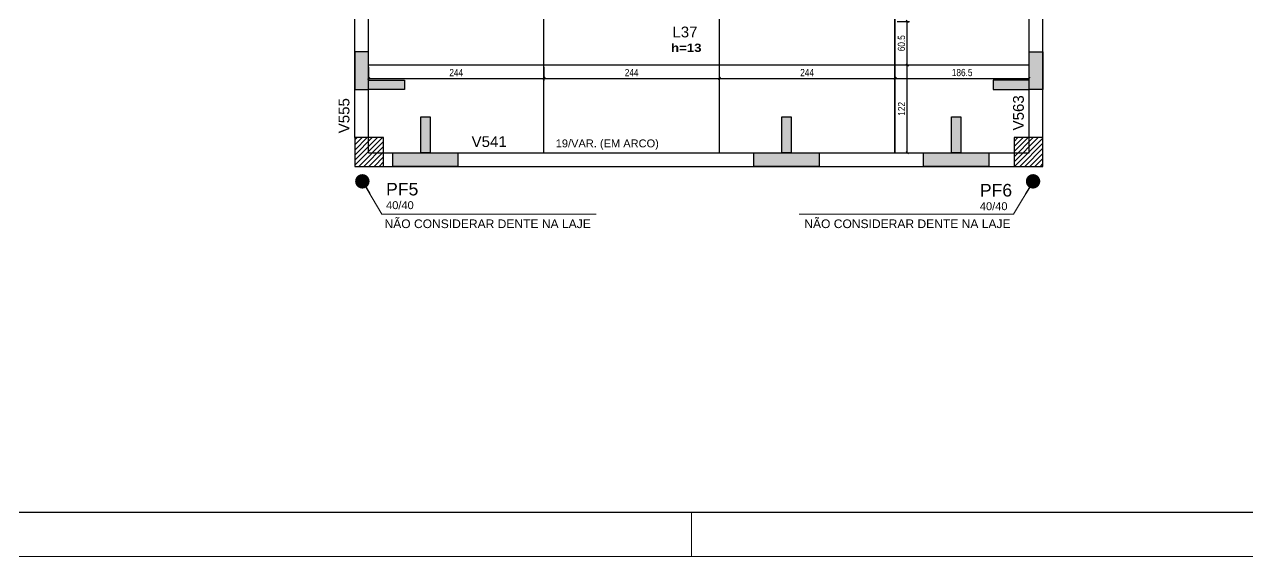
# Model space of a CAD drawing. Extents: x 3022 to 8661, y -614 to 3008.
# Drawn here: x 5478 to 7179, y -614 to 126 of the extents above; entities that cross this region are included whole.
import ezdxf

# ---------------------------------------------------------------- set-up
doc = ezdxf.new("R2010")
doc.units = 0
doc.header["$PDMODE"] = 34
doc.layers.add('00 - FELIPE', color=6, linetype='Continuous', plot=False)
for name, color, linetype in [('COTA', 241, 'Continuous'), ('MTH-DIM-PILAR', 3, 'Continuous'), ('MTH-DIM-VIGA', 3, 'Continuous'), ('MTH-FACE-VIGA', 7, 'Continuous'), ('MTH-HACHURA-PILAR', 1, 'Continuous'), ('MTH-LINHA-SEÇÃO', 16, 'Continuous'), ('MTH-PILAR-MORRE', 5, 'Continuous'), ('MTH-SOMBRA21', 150, 'Continuous'), ('MTH-TIT1-PILAR', 5, 'Continuous'), ('MTH-TIT1-VIGA', 5, 'Continuous'), ('MTH-TXT-NEGRITO', 5, 'Continuous'), ('Painéis', 200, 'Continuous')]:
    doc.layers.add(name, color=color, linetype=linetype)
doc.layers.add('FOLHA', color=255, linetype='Continuous', lineweight=5)
doc.styles.add('ARIAL', font='arial.ttf')
doc.styles.add('COTA TECNICA', font='techl___.ttf', dxfattribs={"height": 10})
doc.styles.get("Standard").update_dxf_attribs({"font": 'arial.ttf'})
doc.styles.add('TQS_ARIAL', font='arial.ttf')
doc.styles.add('TQS_ARIAL_BLACK', font='ariblk.ttf')
doc.dimstyles.new('3x', dxfattribs={"dimtxt": 10, "dimasz": 5, "dimexe": 7, "dimexo": 5, "dimgap": 4, "dimtad": 1, "dimdec": 4, "dimlfac": 0.333333, "dimdsep": 46, "dimtxsty": 'Standard', "dimblk": 'DOT', "dimcen": 0.09, "dimclrd": 1, "dimclre": 1, "dimclrt": 2, "dimadec": 0, "dimazin": 2, "dimtfac": 1, "dimtdec": 4, "dimtmove": 0, "dimatfit": 3, "dimldrblk": 'DOT', "dimfxl": 1, "dimtolj": 1, "dimtzin": 0, "dimlwd": 9, "dimlwe": 9, "dimarcsym": 0})
doc.dimstyles.new('PAINEL', dxfattribs={"dimtxt": 10, "dimasz": 3, "dimexe": 3, "dimexo": 3, "dimgap": 3, "dimtad": 1, "dimdec": 1, "dimzin": 12, "dimdsep": 46, "dimtxsty": 'COTA TECNICA', "dimblk1": 'OBLIQUE', "dimblk2": 'OBLIQUE', "dimsah": 1, "dimcen": 0.9, "dimclrd": 4, "dimclre": 4, "dimclrt": 240, "dimadec": 1, "dimazin": 3, "dimtfac": 1, "dimtdec": 1, "dimtmove": 0, "dimatfit": 3, "dimfxl": 1, "dimtolj": 1, "dimtzin": 12, "dimarcsym": 0})

# ---------------------------------------------------------------- blocks, each defined once
blk = doc.blocks.new('_Oblique')
at = {"color": 0, "linetype": 'ByBlock', "lineweight": -2}
blk.add_line((-0.5, -0.5), (0.5, 0.5), dxfattribs=at)
blk = doc.blocks.new('*D237')
at = {"layer": 'COTA', "color": 4, "lineweight": -2, "transparency": 16777216}
for p, q in [((5956.4, 66.7), (5956.4, 48)), ((6200.4, 66.7), (6200.4, 48)), ((5956.4, 51), (6200.4, 51))]:
    blk.add_line(p, q, dxfattribs=at)
at = {"layer": 'Defpoints', "color": 0, "transparency": 16777216}
for p in [(5956.4, 69.7), (6200.4, 69.7), (6200.4, 51)]:
    blk.add_point(p, dxfattribs=at)
at = {"layer": 'COTA', "color": 4, "lineweight": -2, "transparency": 16777216, "xscale": 3, "yscale": 3, "zscale": 3, "rotation": 180}
blk.add_blockref('_Oblique', (5956.4, 51), dxfattribs=at)
at = {"layer": 'COTA', "color": 4, "lineweight": -2, "transparency": 16777216, "xscale": 3, "yscale": 3, "zscale": 3}
blk.add_blockref('_Oblique', (6200.4, 51), dxfattribs=at)
at = {"layer": 'COTA', "color": 240, "transparency": 16777216, "insert": (6078.4, 59.1), "char_height": 10, "attachment_point": 5, "style": 'COTA TECNICA'}
blk.add_mtext('\\A1;244', dxfattribs=at)
blk = doc.blocks.new('*D238')
at = {"layer": 'COTA', "color": 4, "lineweight": -2, "transparency": 16777216}
for p, q in [((6200.4, 66.7), (6200.4, 48)), ((6200.4, 51), (6444.4, 51))]:
    blk.add_line(p, q, dxfattribs=at)
at = {"layer": 'Defpoints', "color": 0, "transparency": 16777216}
for p in [(6200.4, 69.7), (6444.4, 51), (6444.4, 51)]:
    blk.add_point(p, dxfattribs=at)
at = {"layer": 'COTA', "color": 4, "lineweight": -2, "transparency": 16777216, "xscale": 3, "yscale": 3, "zscale": 3, "rotation": 180}
blk.add_blockref('_Oblique', (6200.4, 51), dxfattribs=at)
at = {"layer": 'COTA', "color": 4, "lineweight": -2, "transparency": 16777216, "xscale": 3, "yscale": 3, "zscale": 3}
blk.add_blockref('_Oblique', (6444.4, 51), dxfattribs=at)
at = {"layer": 'COTA', "color": 240, "transparency": 16777216, "insert": (6322.4, 59.1), "char_height": 10, "attachment_point": 5, "style": 'COTA TECNICA'}
blk.add_mtext('\\A1;244', dxfattribs=at)
blk = doc.blocks.new('*D239')
at = {"layer": 'COTA', "color": 4, "lineweight": -2, "transparency": 16777216}
blk.add_line((6444.4, 51), (6688.4, 51), dxfattribs=at)
at = {"layer": 'Defpoints', "color": 0, "transparency": 16777216}
for p in [(6444.4, 51), (6688.4, 51), (6688.4, 51)]:
    blk.add_point(p, dxfattribs=at)
at = {"layer": 'COTA', "color": 4, "lineweight": -2, "transparency": 16777216, "xscale": 3, "yscale": 3, "zscale": 3, "rotation": 180}
blk.add_blockref('_Oblique', (6444.4, 51), dxfattribs=at)
at = {"layer": 'COTA', "color": 4, "lineweight": -2, "transparency": 16777216, "xscale": 3, "yscale": 3, "zscale": 3}
blk.add_blockref('_Oblique', (6688.4, 51), dxfattribs=at)
at = {"layer": 'COTA', "color": 240, "transparency": 16777216, "insert": (6566.4, 59.1), "char_height": 10, "attachment_point": 5, "style": 'COTA TECNICA'}
blk.add_mtext('\\A1;244', dxfattribs=at)
blk = doc.blocks.new('*D240')
at = {"layer": 'COTA', "color": 4, "lineweight": -2, "transparency": 16777216}
blk.add_line((6688.9, 51), (6875.4, 51), dxfattribs=at)
at = {"layer": 'Defpoints', "color": 0, "transparency": 16777216}
for p in [(6688.9, 51), (6875.4, 51), (6875.4, 51)]:
    blk.add_point(p, dxfattribs=at)
at = {"layer": 'COTA', "color": 4, "lineweight": -2, "transparency": 16777216, "xscale": 3, "yscale": 3, "zscale": 3, "rotation": 180}
blk.add_blockref('_Oblique', (6688.9, 51), dxfattribs=at)
at = {"layer": 'COTA', "color": 4, "lineweight": -2, "transparency": 16777216, "xscale": 3, "yscale": 3, "zscale": 3}
blk.add_blockref('_Oblique', (6875.4, 51), dxfattribs=at)
at = {"layer": 'COTA', "color": 240, "transparency": 16777216, "insert": (6782.1, 59.1), "char_height": 10, "attachment_point": 5, "style": 'COTA TECNICA'}
blk.add_mtext('\\A1;186.5', dxfattribs=at)
blk = doc.blocks.new('*D242')
at = {"layer": 'COTA', "color": 4, "lineweight": -2, "transparency": 16777216}
for p, q in [((6691.9, 69.7), (6708.8, 69.7)), ((6705.8, -52.3), (6705.8, 69.7)), ((6691.9, -52.3), (6708.8, -52.3))]:
    blk.add_line(p, q, dxfattribs=at)
at = {"layer": 'Defpoints', "color": 0, "transparency": 16777216}
for p in [(6688.9, 69.7), (6705.8, 69.7), (6688.9, -52.3)]:
    blk.add_point(p, dxfattribs=at)
at = {"layer": 'COTA', "color": 4, "lineweight": -2, "transparency": 16777216, "xscale": 3, "yscale": 3, "zscale": 3}
for p, rotation in [((6705.8, 69.7), 90), ((6705.8, -52.3), 270)]:
    blk.add_blockref('_Oblique', p, dxfattribs=dict(at, rotation=rotation))
at = {"layer": 'COTA', "color": 240, "transparency": 16777216, "insert": (6697.8, 8.7), "char_height": 10, "attachment_point": 5, "rotation": 90, "style": 'COTA TECNICA'}
blk.add_mtext('\\A1;122', dxfattribs=at)
blk = doc.blocks.new('*D243')
at = {"layer": 'COTA', "color": 4, "lineweight": -2, "transparency": 16777216}
for p, q in [((6691.9, 130.2), (6708.8, 130.2)), ((6705.8, 69.7), (6705.8, 130.2)), ((6691.9, 69.7), (6708.8, 69.7))]:
    blk.add_line(p, q, dxfattribs=at)
at = {"layer": 'Defpoints', "color": 0, "transparency": 16777216}
for p in [(6688.9, 130.2), (6705.8, 130.2), (6688.9, 69.7)]:
    blk.add_point(p, dxfattribs=at)
at = {"layer": 'COTA', "color": 4, "lineweight": -2, "transparency": 16777216, "xscale": 3, "yscale": 3, "zscale": 3}
for p, rotation in [((6705.8, 130.2), 90), ((6705.8, 69.7), 270)]:
    blk.add_blockref('_Oblique', p, dxfattribs=dict(at, rotation=rotation))
at = {"layer": 'COTA', "color": 240, "transparency": 16777216, "insert": (6697.7, 99.9), "char_height": 10, "attachment_point": 5, "rotation": 90, "style": 'COTA TECNICA'}
blk.add_mtext('\\A1;60.5', dxfattribs=at)
blk = doc.blocks.new('_Dot')
at = {"color": 0, "linetype": 'ByBlock', "lineweight": -2}
blk.add_line((-0.5, 0), (-1, 0), dxfattribs=at)
at = {"color": 0, "linetype": 'ByBlock', "const_width": 0.5}
blk.add_lwpolyline([(-0.25, 0, 1), (0.25, 0, 1)], format="xyb", close=True, dxfattribs=at)

msp = doc.modelspace()

# ---------------------------------------------------------------- linework, layer by layer
at = {"color": 30}
msp.add_line((8600.49, -552.63), (3175.4, -552.63), dxfattribs=at)
at = {"layer": 'FOLHA'}
for p, q in [((6405.79, -552.63), (6405.79, -613.6)), ((8661.45, -613.6), (3022.99, -613.6))]:
    msp.add_line(p, q, dxfattribs=at)
at = {"layer": 'MTH-FACE-VIGA', "linetype": 'Continuous'}
for p, q in [((5937.37, -31.33), (5937.37, 389.17)), ((5956.37, -52.33), (5956.37, 389.17)), ((6875.37, -52.33), (6875.37, 389.17)), ((6894.37, -31.33), (6894.37, 389.17)), ((5956.37, -52.33), (6875.37, -52.33)), ((5977.37, -71.33), (6854.37, -71.33))]:
    msp.add_line(p, q, dxfattribs=at)
at = {"layer": 'MTH-HACHURA-PILAR', "linetype": 'Continuous'}
for p, q in [((5937.37, -69.74), (5975.78, -31.33)), ((5937.37, -62.67), (5968.71, -31.33)), ((5937.37, -55.6), (5961.64, -31.33)), ((5937.37, -48.53), (5954.57, -31.33)), ((5937.37, -41.45), (5947.5, -31.33)), ((5937.37, -34.38), (5940.43, -31.33)), ((6854.37, -64.91), (6887.95, -31.33)), ((6854.37, -57.84), (6880.88, -31.33)), ((6854.37, -50.76), (6873.81, -31.33)), ((6854.37, -43.69), (6866.74, -31.33)), ((6854.37, -36.62), (6859.67, -31.33)), ((6855.02, -71.33), (6894.37, -31.98)), ((5942.85, -71.33), (5977.37, -36.81)), ((5949.93, -71.33), (5977.37, -43.88)), ((5957, -71.33), (5977.37, -50.95)), ((6862.09, -71.33), (6894.37, -39.05)), ((6869.16, -71.33), (6894.37, -46.12)), ((5964.07, -71.33), (5977.37, -58.02)), ((5971.14, -71.33), (5977.37, -65.09)), ((6876.24, -71.33), (6894.37, -53.19)), ((6883.31, -71.33), (6894.37, -60.26)), ((6890.38, -71.33), (6894.37, -67.33))]:
    msp.add_line(p, q, dxfattribs=at)
at = {"layer": 'MTH-LINHA-SEÇÃO', "linetype": 'Continuous'}
for points in [[(5956.37, 35.74), (5956.37, 87.74), (5937.37, 87.74), (5937.37, 35.74), (5956.37, 35.74)], [(6875.37, 35.74), (6875.37, 87.74), (6894.37, 87.74), (6894.37, 35.74), (6875.37, 35.74)], [(5956.37, 48.74), (6006.37, 48.74), (6006.37, 35.74), (5956.37, 35.74), (5956.37, 48.74)], [(6875.37, 48.74), (6825.37, 48.74), (6825.37, 35.74), (6875.37, 35.74), (6875.37, 48.74)], [(6029.11, -52.33), (6029.11, -2.33), (6042.11, -2.33), (6042.11, -52.33), (6029.11, -52.33)], [(6531.3, -52.33), (6531.3, -2.33), (6544.3, -2.33), (6544.3, -52.33), (6531.3, -52.33)], [(6767.29, -52.33), (6767.29, -2.33), (6780.29, -2.33), (6780.29, -52.33), (6767.29, -52.33)], [(6080.83, -71.33), (5990.11, -71.33), (5990.11, -52.33), (6080.83, -52.33), (6080.83, -71.33)], [(6583.01, -71.33), (6492.3, -71.33), (6492.3, -52.33), (6583.01, -52.33), (6583.01, -71.33)], [(6819.01, -71.33), (6728.29, -71.33), (6728.29, -52.33), (6819.01, -52.33), (6819.01, -71.33)]]:
    msp.add_lwpolyline(points, dxfattribs=at)
at = {"layer": 'MTH-PILAR-MORRE', "linetype": 'Continuous'}
for points in [[(5977.37, -31.33), (5937.37, -31.33), (5937.37, -71.33), (5977.37, -71.33), (5977.37, -31.33)], [(6894.37, -31.33), (6854.37, -31.33), (6854.37, -71.33), (6894.37, -71.33), (6894.37, -31.33)]]:
    msp.add_lwpolyline(points, dxfattribs=at)
at = {"layer": 'MTH-SOMBRA21', "linetype": 'Continuous'}
for points in [[(5956.37, 35.74), (5956.37, 87.74), (5937.37, 87.74)], [(5956.37, 35.74), (5937.37, 87.74), (5937.37, 35.74)], [(6875.37, 35.74), (6875.37, 87.74), (6894.37, 87.74)], [(6875.37, 35.74), (6894.37, 87.74), (6894.37, 35.74)], [(5956.37, 35.74), (5937.37, 35.74), (5956.37, 35.74)], [(5956.37, 48.74), (6006.37, 48.74), (6006.37, 35.74)], [(5956.37, 48.74), (6006.37, 35.74), (5956.37, 35.74)], [(5956.37, 48.74), (5956.37, 35.74), (5956.37, 48.74)], [(6875.37, 48.74), (6825.37, 48.74), (6825.37, 35.74)], [(6875.37, 48.74), (6825.37, 35.74), (6875.37, 35.74)], [(6875.37, 48.74), (6875.37, 35.74), (6875.37, 48.74)], [(6875.37, 35.74), (6894.37, 35.74), (6875.37, 35.74)], [(6029.11, -52.33), (6029.11, -2.33), (6042.11, -2.33)], [(6029.11, -52.33), (6042.11, -2.33), (6042.11, -52.33)], [(6531.3, -52.33), (6531.3, -2.33), (6544.3, -2.33)], [(6531.3, -52.33), (6544.3, -2.33), (6544.3, -52.33)], [(6767.29, -52.33), (6767.29, -2.33), (6780.29, -2.33)], [(6767.29, -52.33), (6780.29, -2.33), (6780.29, -52.33)], [(6080.83, -71.33), (5990.11, -71.33), (5990.11, -52.33)], [(6080.83, -71.33), (5990.11, -52.33), (6080.83, -52.33)], [(6029.11, -52.33), (6042.11, -52.33), (6029.11, -52.33)], [(6080.83, -71.33), (6080.83, -52.33), (6080.83, -71.33)], [(6583.01, -71.33), (6492.3, -71.33), (6492.3, -52.33)], [(6583.01, -71.33), (6492.3, -52.33), (6583.01, -52.33)], [(6531.3, -52.33), (6544.3, -52.33), (6531.3, -52.33)], [(6583.01, -71.33), (6583.01, -52.33), (6583.01, -71.33)], [(6819.01, -71.33), (6728.29, -71.33), (6728.29, -52.33)], [(6819.01, -71.33), (6728.29, -52.33), (6819.01, -52.33)], [(6767.29, -52.33), (6780.29, -52.33), (6767.29, -52.33)], [(6819.01, -71.33), (6819.01, -52.33), (6819.01, -71.33)]]:
    msp.add_solid(points, dxfattribs=at)
at = {"layer": 'Painéis'}
for p, q in [((6688.37, -52.33), (6688.37, 267.6)), ((6688.87, -52.33), (6688.87, 267.75)), ((6200.37, -52.33), (6200.37, 251.65)), ((6444.37, -52.33), (6444.37, 225.68)), ((5956.37, 69.67), (6875.37, 69.67))]:
    msp.add_line(p, q, dxfattribs=at)

# ---------------------------------------------------------------- texts
at = {"layer": '00 - FELIPE', "color": 0, "linetype": 'Continuous', "ltscale": 5, "style": 'ARIAL'}
for p in [(5978.67, -157.07), (6562.54, -157.07)]:
    msp.add_text('NÃO CONSIDERAR DENTE NA LAJE', height=12, dxfattribs=at).set_placement(p)
at = {"layer": 'MTH-DIM-PILAR', "linetype": 'Continuous', "style": 'TQS_ARIAL'}
for p in [(5980.84, -130.68), (6806.73, -132.18)]:
    msp.add_text('40/40', height=11, dxfattribs=at).set_placement(p)
at = {"layer": 'MTH-DIM-VIGA', "linetype": 'Continuous', "style": 'TQS_ARIAL'}
msp.add_text('19/VAR. (EM ARCO)', height=11, dxfattribs=at).set_placement((6216.8, -44.83))
at = {"layer": 'MTH-TIT1-PILAR', "linetype": 'Continuous', "style": 'TQS_ARIAL'}
for s, p in [('PF5', (5980.84, -111.68)), ('PF6', (6806.73, -113.18))]:
    msp.add_text(s, height=17.5, dxfattribs=at).set_placement(p)
at = {"layer": 'MTH-TIT1-VIGA', "linetype": 'Continuous', "style": 'TQS_ARIAL'}
for s, p in [('L37', (6379.09, 108.03)), ('V541', (6099.76, -44.33))]:
    msp.add_text(s, height=15, dxfattribs=at).set_placement(p)
for s, p in [('V555', (5929.87, -25.32)), ('V563', (6867.87, -21.33))]:
    msp.add_text(s, height=15, rotation=90, dxfattribs=at).set_placement(p)
at = {"layer": 'MTH-TXT-NEGRITO', "color": 3, "linetype": 'Continuous', "style": 'TQS_ARIAL_BLACK'}
msp.add_text('h=13', height=11.5, dxfattribs=at).set_placement((6377.17, 87.86))

# ---------------------------------------------------------------- dimensions: what is measured, and where the dimension line sits
at = {"layer": 'COTA'}
for base, p1, p2, picture, middle in [((6705.84, 130.17), (6688.87, 69.67), (6688.87, 130.17), '*D243', (6697.73, 99.92)), ((6705.84, 69.67), (6688.87, -52.33), (6688.87, 69.67), '*D242', (6697.78, 8.67))]:
    dim = msp.add_linear_dim(base=base, p1=p1, p2=p2, angle=90, dimstyle='PAINEL', dxfattribs=at)
    dim.commit()
    dim.dimension.update_dxf_attribs({"geometry": picture, "text_midpoint": middle})
for base, p1, p2, picture, middle in [((6200.37, 50.99), (5956.37, 69.67), (6200.37, 69.67), '*D237', (6078.37, 59.07)), ((6875.37, 50.99), (6688.87, 50.99), (6875.37, 50.99), '*D240', (6782.12, 59.13))]:
    dim = msp.add_linear_dim(base=base, p1=p1, p2=p2, dimstyle='PAINEL', dxfattribs=at)
    dim.commit()
    dim.dimension.update_dxf_attribs({"geometry": picture, "text_midpoint": middle})
for base, p1, p2, picture, middle in [((6444.37, 50.99), (6200.37, 69.67), (6444.37, 50.99), '*D238', (6322.37, 59.07)), ((6688.37, 50.99), (6444.37, 50.99), (6688.37, 50.99), '*D239', (6566.37, 59.07))]:
    dim = msp.add_linear_dim(base=base, p1=p1, p2=p2, dimstyle='PAINEL', override={"dimtmove": 1}, dxfattribs=at)
    dim.commit()
    dim.dimension.update_dxf_attribs({"geometry": picture, "text_midpoint": middle})

# ---------------------------------------------------------------- leaders
at = {"layer": '00 - FELIPE'}
for points in [[(5947.82, -92.08), (5975.15, -137.65), (6273.22, -137.65)], [(6880.68, -92.08), (6853.34, -137.65), (6555.28, -137.65)]]:
    msp.add_leader(points, dimstyle='3x', override={"dimasz": 20}, dxfattribs=at)

doc.saveas('drawing.dxf')
